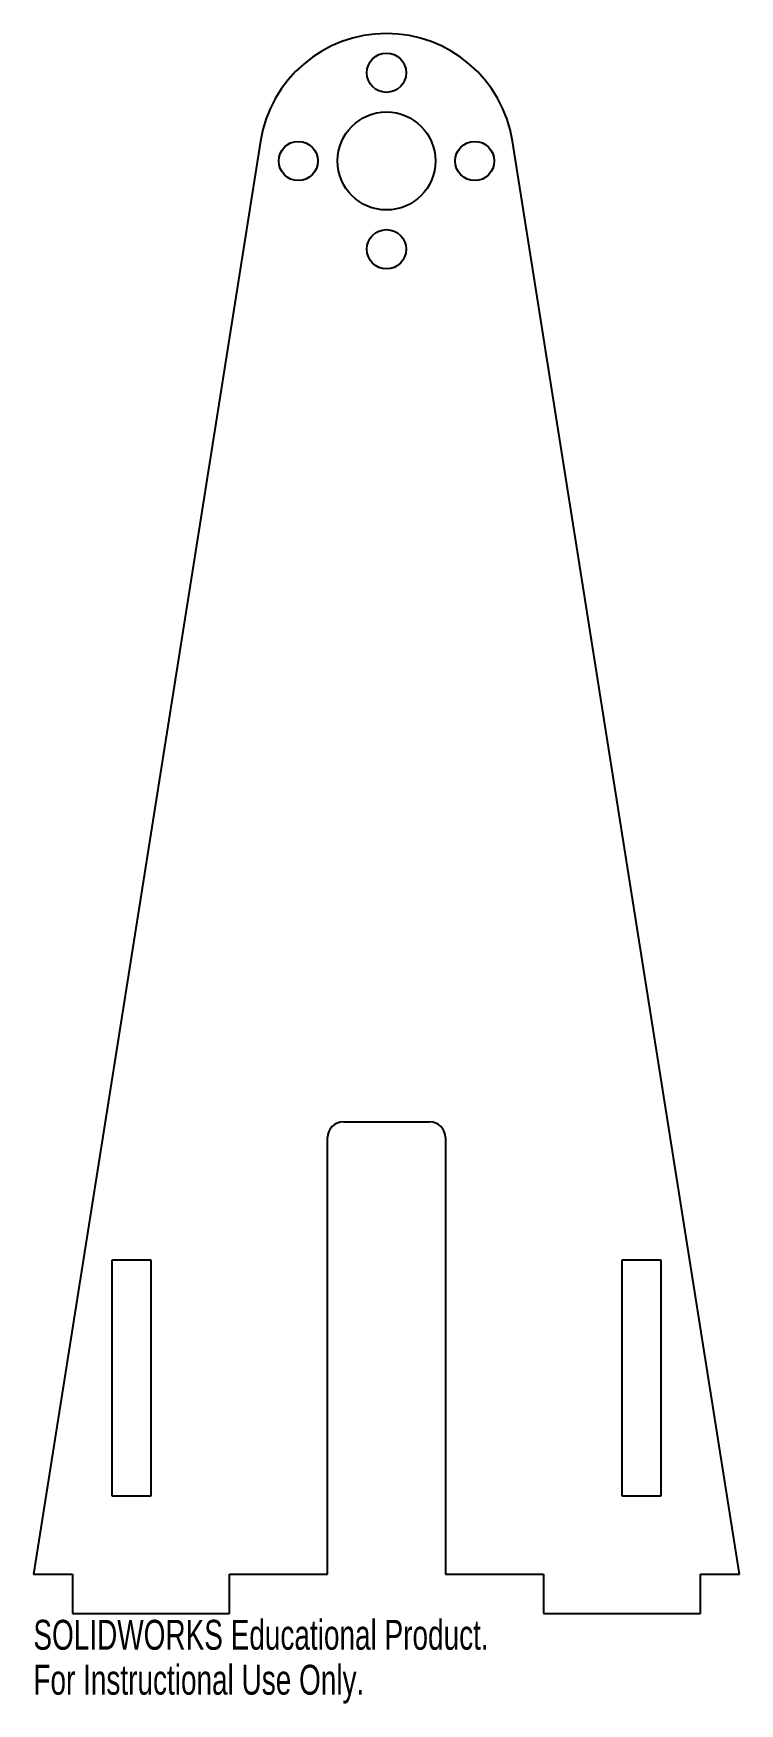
# Model space of a CAD drawing. Header units: inches. Extents: x -2.2 to 2.2, y -0.8 to 9.8.
import ezdxf

# ---------------------------------------------------------------- set-up
doc = ezdxf.new("R2010")
doc.units = ezdxf.units.IN
doc.header["$MEASUREMENT"] = 0
doc.styles.add('SLDTEXTSTYLE0', font='TXT', dxfattribs={"width": 0.7})

msp = doc.modelspace()

# ---------------------------------------------------------------- linework, layer by layer
at = {"color": 7, "linetype": 'Continuous', "lineweight": 25}
for p, q in [((-0.802, 9.127), (-2.25, 0)), ((2.25, 0), (0.802, 9.127)), ((-0.275, 2.881), (0.275, 2.881)), ((-0.375, 0), (-0.375, 2.781)), ((0.375, 2.781), (0.375, 0)), ((-1.75, 2), (-1.75, 0.5)), ((-1.5, 2), (-1.75, 2)), ((-1.5, 0.5), (-1.5, 2)), ((1.75, 2), (1.5, 2)), ((1.5, 2), (1.5, 0.5)), ((1.75, 0.5), (1.75, 2)), ((-1.75, 0.5), (-1.5, 0.5)), ((1.5, 0.5), (1.75, 0.5)), ((-2.25, 0), (-2, 0)), ((-2, 0), (-2, -0.25)), ((-1, 0), (-0.375, 0)), ((-1, -0.25), (-1, 0)), ((0.375, 0), (1, 0)), ((1, 0), (1, -0.25)), ((2, -0.25), (2, 0)), ((2, 0), (2.25, 0)), ((-2, -0.25), (-1, -0.25)), ((1, -0.25), (2, -0.25))]:
    msp.add_line(p, q, dxfattribs=at)
for centre, radius in [((0, 9.562), 0.125), ((0, 9), 0.312), ((-0.562, 9), 0.125), ((0.562, 9), 0.125), ((0, 8.438), 0.125)]:
    msp.add_circle(centre, radius, dxfattribs=at)
for centre, radius, start, end in [((0, 9), 0.812, 9.0117, 170.9883), ((-0.275, 2.781), 0.1, 90, 180), ((0.275, 2.781), 0.1, 0, 90)]:
    msp.add_arc(centre, radius, start, end, dxfattribs=at)

# ---------------------------------------------------------------- texts
at = {"color": 7, "linetype": 'Continuous', "char_height": 0.1903, "attachment_point": 1, "style": 'SLDTEXTSTYLE0'}
for s, insert in [('SOLIDWORKS Educational Product.', (-2.25, -0.29)), ('For Instructional Use Only.', (-2.25, -0.576))]:
    msp.add_mtext(s, dxfattribs=dict(at, insert=insert))

doc.saveas('drawing.dxf')
